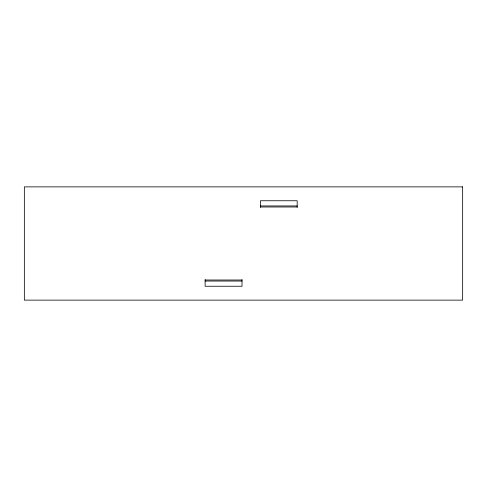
<?xml version="1.0" encoding="UTF-8"?>
<svg xmlns="http://www.w3.org/2000/svg" width="487" height="487" viewBox="0 0 487 487"><rect width="100%" height="100%" fill="white"/><g stroke="black" fill="none" stroke-linecap="round" stroke-linejoin="round"><path stroke-width="0.73" d="M260.417 205.952L297.186 205.952M260.417 206.987L297.186 206.987M205.124 280.013L242.027 280.013M205.124 281.048L242.027 281.048M297.186 207.45L297.186 200.747L260.417 200.747L260.417 207.45M242.027 279.55L242.027 286.253L205.124 286.253L205.124 279.55M462.65 186.874L24.35 186.874L24.35 300.126L462.65 300.126L462.65 186.874"/></g></svg>
